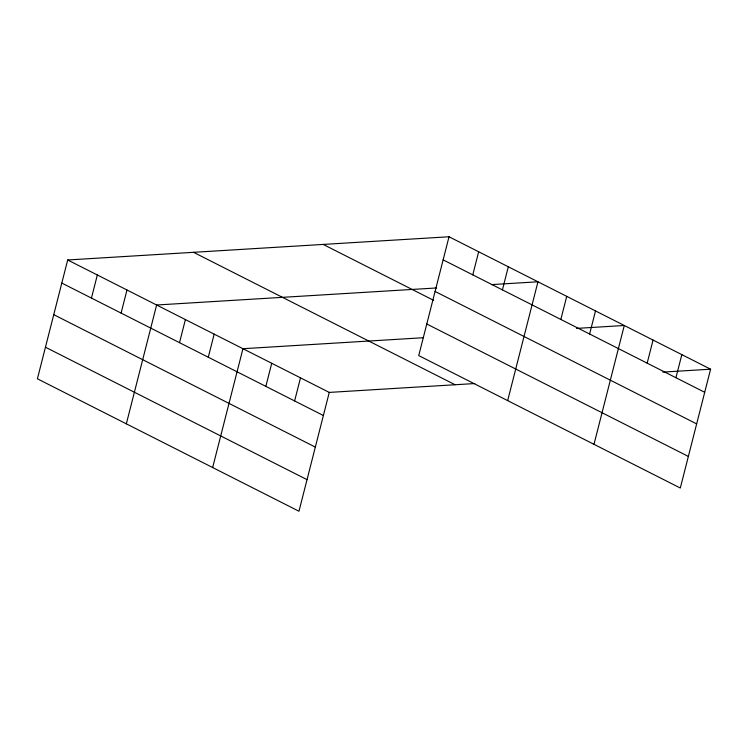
<?xml version="1.0" encoding="UTF-8"?>
<svg xmlns="http://www.w3.org/2000/svg" width="748" height="748" viewBox="0 0 748 748"><rect width="100%" height="100%" fill="white"/><g stroke="black" fill="none" stroke-linecap="round" stroke-linejoin="round"><path stroke-width="1.12" d="M449.024 236.761L418.73 355.59L680.306 488.023L710.6 369.194L449.024 236.761L67.694 259.977L37.4 378.806L298.976 511.239L329.27 392.41L474.784 383.546M91.452 298.078L97.334 274.984M121.092 313.085L126.982 289.99M126.337 423.836L156.631 305.006L436.589 287.961M179.511 342.659L185.401 319.574M208.29 357.226L214.171 334.141M212.656 467.537L242.95 348.708L423.19 337.731M265.839 386.37L271.72 363.276M294.609 400.937L300.5 377.843M472.783 274.862L478.664 251.767M502.422 289.869L508.313 266.784M507.668 400.619L537.962 281.79L491.352 284.623M560.841 319.452L566.732 296.358M589.62 334.019L595.501 310.925M593.987 444.321L624.281 325.492L576.502 328.4M647.17 363.154L653.051 340.06M675.94 377.721L681.83 354.627M662.831 372.102L710.6 369.194M443.134 259.855L704.71 392.289M435.084 291.449L696.659 423.882M323.183 244.418L433.7 300.378M426.781 323.996L688.366 456.43M193.526 252.31L455.111 384.752M67.694 259.977L329.27 392.41M61.803 283.071L323.379 415.505M53.753 314.665L315.329 447.098M45.45 347.212L307.035 479.646"/></g></svg>
